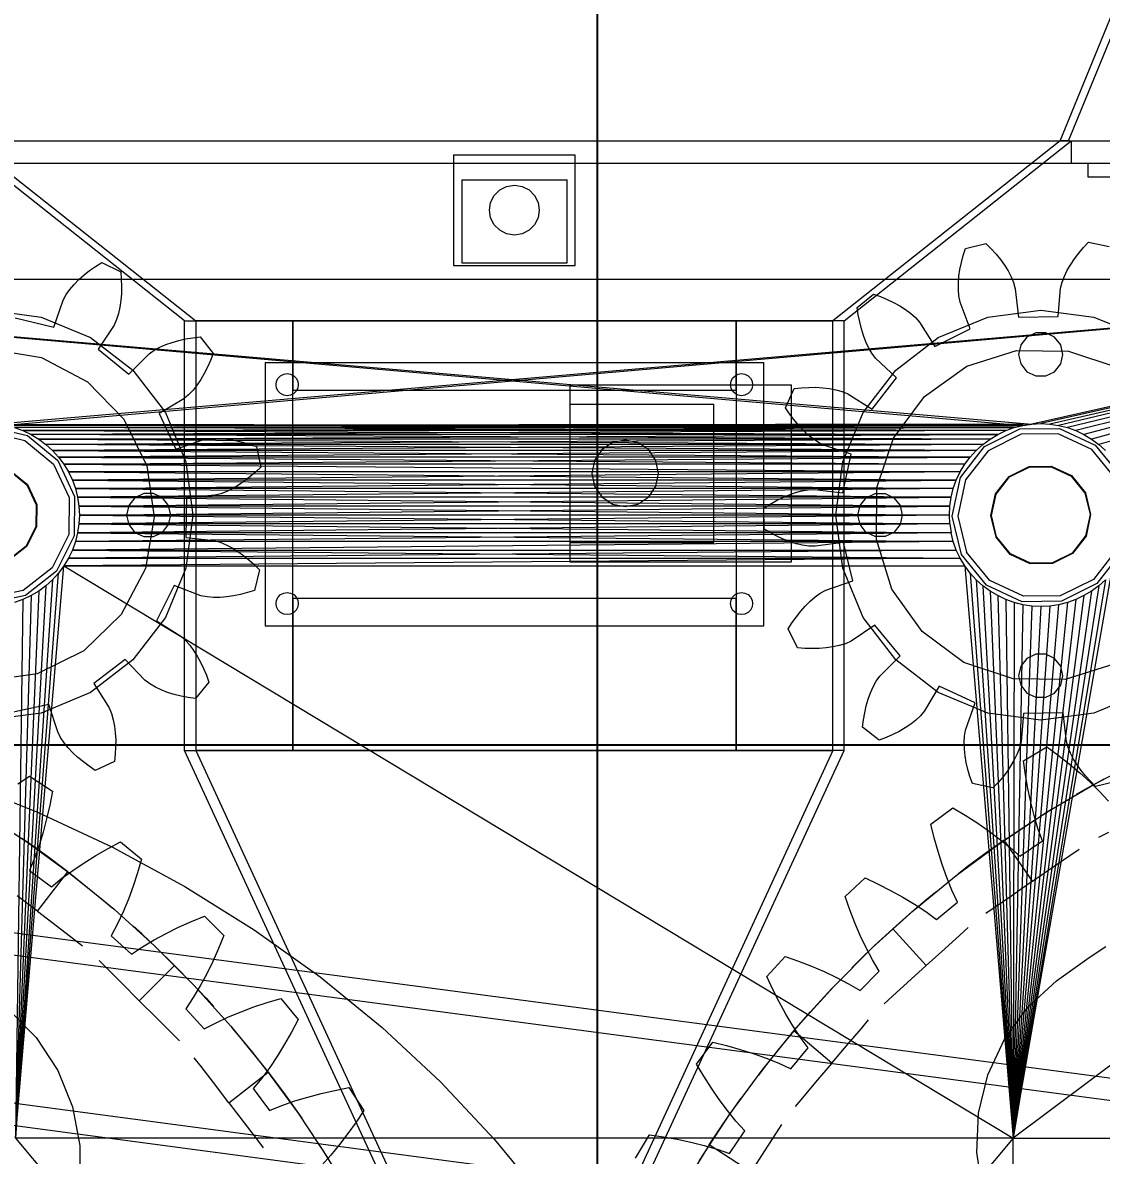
# Model space of a CAD drawing. Header units: millimetres. Extents: x -1970 to 34302, y -80068 to 6837.
# Drawn here: x 25550.7 to 25940, y 1933.8 to 2342.7 of the extents above; entities that cross this region are included whole.
import ezdxf

# ---------------------------------------------------------------- set-up
doc = ezdxf.new("R2010")
doc.units = ezdxf.units.MM
doc.layers.add('COTAS_P', color=1, linetype='Continuous', lineweight=0)
doc.layers.add('lateral_briquetadora', color=7, linetype='Continuous', lineweight=0)
doc.dimstyles.new('R19_100', dxfattribs={"dimtxt": 250, "dimasz": 150, "dimexe": 150, "dimexo": 80, "dimgap": 100, "dimtad": 1, "dimtih": 1, "dimtoh": 1, "dimdsep": 46, "dimcen": 0.09, "dimadec": 0, "dimazin": 0, "dimtfac": 1, "dimtdec": 4, "dimtofl": 0, "dimtmove": 0, "dimatfit": 3, "dimfxl": 1, "dimtolj": 1, "dimtzin": 0, "dimarcsym": 0})

# ---------------------------------------------------------------- blocks, each defined once
blk = doc.blocks.new('*D5')
at = {"layer": 'COTAS_P', "color": 0, "lineweight": -2, "transparency": 16777216}
for p, q in [((25438.19, 3195.06), (25908.19, 3195.06)), ((25758.19, 150), (25758.19, 3045.06)), ((25438.19, 0), (25908.19, 0))]:
    blk.add_line(p, q, dxfattribs=at)
at = {"layer": 'COTAS_P', "color": 0, "transparency": 16777216}
for points in [[(25733.19, 3045.06), (25783.19, 3045.06), (25758.19, 3195.06)], [(25733.19, 150), (25783.19, 150), (25758.19, 0)]]:
    blk.add_solid(points, dxfattribs=at)
at = {"layer": 'Defpoints', "color": 0, "transparency": 16777216}
for p in [(25358.19, 3195.06), (25758.19, 3195.06), (25358.19, 0)]:
    blk.add_point(p, dxfattribs=at)
blk = doc.blocks.new('*D6')
at = {"layer": 'COTAS_P', "color": 0, "lineweight": -2, "transparency": 16777216}
for p, q in [((25128.19, 1262), (25128.19, 2232)), ((27628.19, 1262), (27628.19, 2232)), ((25278.19, 2082), (27478.19, 2082))]:
    blk.add_line(p, q, dxfattribs=at)
at = {"layer": 'COTAS_P', "color": 0, "transparency": 16777216}
for points in [[(25278.19, 2107), (25278.19, 2057), (25128.19, 2082)], [(27478.19, 2107), (27478.19, 2057), (27628.19, 2082)]]:
    blk.add_solid(points, dxfattribs=at)
at = {"layer": 'Defpoints', "color": 0, "transparency": 16777216}
for p in [(27628.19, 2082), (25128.19, 1182), (27628.19, 1182)]:
    blk.add_point(p, dxfattribs=at)

msp = doc.modelspace()

# ---------------------------------------------------------------- linework, layer by layer
at = {"layer": 'lateral_briquetadora'}
for p, q in [((25925.187, 2300), (26075.187, 2667.25)), ((25928.187, 2300), (26078.187, 2667.25)), ((25501.187, 2300), (25955.187, 2300)), ((25609.187, 2235), (25527.187, 2300)), ((25528.187, 2300), (25928.187, 2300)), ((25531.187, 2300), (25613.187, 2235)), ((25531.187, 2300), (25925.187, 2300)), ((25925.187, 2300), (25843.187, 2235)), ((25847.187, 2235), (25929.187, 2300)), ((25928.187, 2300), (25925.187, 2300)), ((25925.187, 2300), (25929.187, 2300)), ((25929.187, 2300), (25955.187, 2300)), ((25929.187, 2300), (25929.187, 2292)), ((25706.187, 2295), (25750.187, 2295)), ((25706.187, 2295), (25706.187, 2255)), ((25750.187, 2255), (25750.187, 2295)), ((25501.187, 2292), (25955.187, 2292)), ((25929.187, 2292), (25955.187, 2292)), ((25935.187, 2292), (25945.187, 2292)), ((25935.187, 2292), (25935.187, 2287)), ((25709.187, 2286), (25747.187, 2286)), ((25709.187, 2286), (25709.187, 2256)), ((25747.187, 2256), (25747.187, 2286)), ((25935.187, 2287), (25945.187, 2287)), ((25720.905, 2280.29), (25722.897, 2282.281)), ((25722.897, 2282.281), (25725.405, 2283.56)), ((25725.405, 2283.56), (25728.187, 2284)), ((25728.187, 2284), (25730.968, 2283.56)), ((25730.968, 2283.56), (25733.477, 2282.281)), ((25733.477, 2282.281), (25735.468, 2280.29)), ((25719.187, 2275), (25719.627, 2277.781)), ((25719.627, 2277.781), (25720.905, 2280.29)), ((25735.468, 2280.29), (25736.746, 2277.781)), ((25736.746, 2277.781), (25737.187, 2275)), ((25719.627, 2272.219), (25719.187, 2275)), ((25737.187, 2275), (25736.746, 2272.219)), ((25720.905, 2269.71), (25719.627, 2272.219)), ((25722.897, 2267.719), (25720.905, 2269.71)), ((25735.468, 2269.71), (25733.477, 2267.719)), ((25736.746, 2272.219), (25735.468, 2269.71)), ((25725.405, 2266.44), (25722.897, 2267.719)), ((25728.187, 2266), (25725.405, 2266.44)), ((25730.968, 2266.44), (25728.187, 2266)), ((25733.477, 2267.719), (25730.968, 2266.44)), ((25890.198, 2258.637), (25891.003, 2261.185)), ((25891.003, 2261.185), (25898.405, 2262.974)), ((25898.405, 2262.974), (25900.286, 2261.076)), ((25900.286, 2261.076), (25902.029, 2259.13)), ((25931.926, 2259.513), (25933.618, 2261.503)), ((25933.618, 2261.503), (25935.449, 2263.449)), ((25935.449, 2263.449), (25942.895, 2261.85)), ((25889.536, 2256.11), (25890.198, 2258.637)), ((25902.029, 2259.13), (25903.629, 2257.142)), ((25903.629, 2257.142), (25905.077, 2255.114)), ((25928.981, 2255.42), (25930.377, 2257.484)), ((25930.377, 2257.484), (25931.926, 2259.513)), ((25572.894, 2251.591), (25574.896, 2253.173)), ((25574.896, 2253.173), (25577.028, 2254.682)), ((25577.028, 2254.682), (25579.284, 2256.115)), ((25579.284, 2256.115), (25586.103, 2252.723)), ((25706.187, 2255), (25750.187, 2255)), ((25709.187, 2256), (25747.187, 2256)), ((25888.659, 2251.144), (25889.021, 2253.61)), ((25889.021, 2253.61), (25889.536, 2256.11)), ((25905.077, 2255.114), (25906.363, 2253.05)), ((25906.363, 2253.05), (25907.47, 2250.953)), ((25926.695, 2251.199), (25927.749, 2253.324)), ((25927.749, 2253.324), (25928.981, 2255.42)), ((25308.187, 2250), (25914.952, 2197.791)), ((26148.187, 2250), (25308.187, 2250)), ((25308.187, 2250), (25911.749, 2197.316)), ((26148.187, 2250), (25541.421, 2197.791)), ((26148.187, 2250), (25544.625, 2197.316)), ((25569.317, 2248.21), (25571.031, 2249.936)), ((25571.031, 2249.936), (25572.894, 2251.591)), ((25586.103, 2252.723), (25586.321, 2250.06)), ((25586.321, 2250.06), (25586.404, 2247.449)), ((25888.431, 2246.349), (25888.458, 2248.721)), ((25888.458, 2248.721), (25888.659, 2251.144)), ((25907.47, 2250.953), (25908.368, 2248.823)), ((25908.368, 2248.823), (25908.965, 2246.655)), ((26148.187, 2250), (25914.952, 2197.791)), ((26148.187, 2250), (25918.187, 2197.95)), ((26148.187, 2250), (25921.421, 2197.791)), ((26148.187, 2250), (25924.625, 2197.316)), ((25925.312, 2246.864), (25925.853, 2249.047)), ((25925.853, 2249.047), (25926.695, 2251.199)), ((26148.187, 2250), (25927.766, 2196.529)), ((26148.187, 2250), (25930.815, 2195.438)), ((26148.187, 2250), (25933.743, 2194.054)), ((26148.187, 2250), (25936.52, 2192.389)), ((26148.187, 2250), (25939.122, 2190.46)), ((25566.422, 2244.535), (25567.771, 2246.412)), ((25567.771, 2246.412), (25569.317, 2248.21)), ((25586.349, 2244.897), (25586.154, 2242.413)), ((25586.404, 2247.449), (25586.349, 2244.897)), ((25851.94, 2239.86), (25857.833, 2244.684)), ((25857.833, 2244.684), (25860.351, 2243.789)), ((25888.605, 2244.045), (25888.431, 2246.349)), ((25908.965, 2246.655), (25910.125, 2236.372)), ((25924.415, 2236.555), (25925.312, 2246.864)), ((25561.939, 2232.787), (25565.358, 2242.554)), ((25565.358, 2242.554), (25566.422, 2244.535)), ((25586.154, 2242.413), (25585.811, 2240.005)), ((25860.351, 2243.789), (25862.766, 2242.793)), ((25862.766, 2242.793), (25865.07, 2241.695)), ((25865.07, 2241.695), (25867.255, 2240.497)), ((25889.065, 2241.844), (25888.605, 2244.045)), ((25892.73, 2232.166), (25889.065, 2241.844)), ((25538.187, 2238.95), (25557.339, 2236.429)), ((25585.309, 2237.687), (25584.626, 2235.479)), ((25585.811, 2240.005), (25585.309, 2237.687)), ((25852.32, 2237.215), (25851.94, 2239.86)), ((25852.82, 2234.651), (25852.32, 2237.215)), ((25867.255, 2240.497), (25869.309, 2239.195)), ((25869.309, 2239.195), (25871.217, 2237.786)), ((25871.217, 2237.786), (25872.95, 2236.257)), ((25899.034, 2236.429), (25918.187, 2238.95)), ((25910.125, 2236.372), (25924.415, 2236.555)), ((25918.187, 2238.95), (25937.339, 2236.429)), ((25548.048, 2236.146), (25561.939, 2232.787)), ((25557.339, 2236.429), (25575.187, 2229.036)), ((25583.688, 2233.436), (25577.962, 2224.816)), ((25584.626, 2235.479), (25583.688, 2233.436)), ((25609.187, 2235), (25613.187, 2235)), ((25609.187, 2080), (25609.187, 2235)), ((25843.187, 2235), (25613.187, 2235)), ((25613.187, 2235), (25613.187, 2080)), ((25613.187, 2235), (25648.187, 2235)), ((25648.187, 2080), (25648.187, 2235)), ((25648.187, 2235), (25808.187, 2235)), ((25648.187, 2235), (25648.187, 2210)), ((25808.187, 2235), (25843.187, 2235)), ((25808.187, 2235), (25808.187, 2080)), ((25808.187, 2210), (25808.187, 2235)), ((25847.187, 2235), (25843.187, 2235)), ((25843.187, 2080), (25843.187, 2235)), ((25847.187, 2080), (25847.187, 2235)), ((25853.441, 2232.176), (25852.82, 2234.651)), ((25872.95, 2236.257), (25874.428, 2234.562)), ((25874.428, 2234.562), (25879.935, 2225.801)), ((25881.187, 2229.036), (25899.034, 2236.429)), ((25937.339, 2236.429), (25955.187, 2229.036)), ((25575.187, 2229.036), (25590.512, 2217.276)), ((25607.049, 2227.952), (25609.539, 2228.509)), ((25609.539, 2228.509), (25612.115, 2228.943)), ((25612.115, 2228.943), (25614.769, 2229.255)), ((25614.769, 2229.255), (25619.441, 2223.241)), ((25854.185, 2229.797), (25853.441, 2232.176)), ((25855.055, 2227.526), (25854.185, 2229.797)), ((25865.861, 2217.276), (25881.187, 2229.036)), ((25879.935, 2225.801), (25892.73, 2232.166)), ((25913.199, 2229.205), (25910.979, 2226.421)), ((25916.406, 2230.75), (25913.199, 2229.205)), ((25919.967, 2230.75), (25916.406, 2230.75)), ((25923.174, 2229.205), (25919.967, 2230.75)), ((25925.394, 2226.421), (25923.174, 2229.205)), ((25538.955, 2224.945), (25557.457, 2221.771)), ((25577.962, 2224.816), (25589.02, 2215.764)), ((25596.338, 2223.079), (25598.157, 2224.403)), ((25598.157, 2224.403), (25600.186, 2225.508)), ((25600.186, 2225.508), (25602.36, 2226.458)), ((25602.36, 2226.458), (25604.652, 2227.269)), ((25604.652, 2227.269), (25607.049, 2227.952)), ((25856.06, 2225.378), (25855.055, 2227.526)), ((25857.217, 2223.377), (25856.06, 2225.378)), ((25891.463, 2218.67), (25909.371, 2224.299)), ((25909.371, 2224.299), (25928.143, 2224.118)), ((25910.979, 2226.421), (25910.187, 2222.95)), ((25926.187, 2222.95), (25925.394, 2226.421)), ((25557.457, 2221.771), (25574.073, 2213.035)), ((25589.02, 2215.764), (25596.338, 2223.079)), ((25618.482, 2220.746), (25617.424, 2218.358)), ((25619.441, 2223.241), (25618.482, 2220.746)), ((25858.586, 2221.594), (25857.217, 2223.377)), ((25866.087, 2214.465), (25858.586, 2221.594)), ((25910.187, 2222.95), (25910.979, 2219.479)), ((25925.394, 2219.479), (25926.187, 2222.95)), ((25928.143, 2224.118), (25945.939, 2218.146)), ((25590.512, 2217.276), (25602.272, 2201.95)), ((25616.267, 2216.083), (25615.013, 2213.93)), ((25617.424, 2218.358), (25616.267, 2216.083)), ((25638.187, 2220), (25818.187, 2220)), ((25638.187, 2220), (25638.187, 2125)), ((25644.951, 2215.804), (25646.187, 2216)), ((25646.187, 2216), (25647.423, 2215.804)), ((25808.951, 2215.804), (25810.187, 2216)), ((25810.187, 2216), (25811.423, 2215.804)), ((25818.187, 2125), (25818.187, 2220)), ((25854.101, 2201.95), (25865.861, 2217.276)), ((25876.171, 2207.783), (25891.463, 2218.67)), ((25910.979, 2219.479), (25913.199, 2216.696)), ((25913.199, 2216.696), (25916.406, 2215.151)), ((25919.967, 2215.151), (25923.174, 2216.696)), ((25923.174, 2216.696), (25925.394, 2219.479)), ((25574.073, 2213.035), (25587.175, 2199.593)), ((25615.013, 2213.93), (25613.66, 2211.909)), ((25642.187, 2212), (25642.382, 2213.236)), ((25642.382, 2210.764), (25642.187, 2212)), ((25642.382, 2213.236), (25642.951, 2214.351)), ((25642.951, 2214.351), (25643.835, 2215.236)), ((25643.835, 2215.236), (25644.951, 2215.804)), ((25647.423, 2215.804), (25648.538, 2215.236)), ((25648.538, 2215.236), (25649.423, 2214.351)), ((25649.423, 2214.351), (25649.991, 2213.236)), ((25649.991, 2213.236), (25650.187, 2212)), ((25650.187, 2212), (25649.991, 2210.764)), ((25748.187, 2212), (25828.187, 2212)), ((25748.187, 2212), (25748.187, 2148)), ((25806.187, 2212), (25806.382, 2213.236)), ((25806.382, 2210.764), (25806.187, 2212)), ((25806.382, 2213.236), (25806.951, 2214.351)), ((25806.951, 2214.351), (25807.835, 2215.236)), ((25807.835, 2215.236), (25808.951, 2215.804)), ((25811.423, 2215.804), (25812.538, 2215.236)), ((25812.538, 2215.236), (25813.423, 2214.351)), ((25813.423, 2214.351), (25813.991, 2213.236)), ((25813.991, 2213.236), (25814.187, 2212)), ((25814.187, 2212), (25813.991, 2210.764)), ((25828.187, 2148), (25828.187, 2212)), ((25857.321, 2203.178), (25866.087, 2214.465)), ((25916.406, 2215.151), (25919.967, 2215.151)), ((25610.629, 2208.345), (25608.897, 2206.911)), ((25612.202, 2210.038), (25610.629, 2208.345)), ((25613.66, 2211.909), (25612.202, 2210.038)), ((25642.951, 2209.649), (25642.382, 2210.764)), ((25643.835, 2208.764), (25642.951, 2209.649)), ((25644.951, 2208.196), (25643.835, 2208.764)), ((25646.187, 2208), (25644.951, 2208.196)), ((25647.423, 2208.196), (25646.187, 2208)), ((25648.538, 2208.764), (25647.423, 2208.196)), ((25648.187, 2210), (25808.187, 2210)), ((25649.423, 2209.649), (25648.538, 2208.764)), ((25649.991, 2210.764), (25649.423, 2209.649)), ((25806.951, 2209.649), (25806.382, 2210.764)), ((25807.835, 2208.764), (25806.951, 2209.649)), ((25808.951, 2208.196), (25807.835, 2208.764)), ((25810.187, 2208), (25808.951, 2208.196)), ((25811.423, 2208.196), (25810.187, 2208)), ((25812.538, 2208.764), (25811.423, 2208.196)), ((25813.423, 2209.649), (25812.538, 2208.764)), ((25813.991, 2210.764), (25813.423, 2209.649)), ((25825.999, 2203.698), (25829.215, 2210.602)), ((25829.215, 2210.602), (25831.872, 2210.888)), ((25831.872, 2210.888), (25834.48, 2211.038)), ((25834.48, 2211.038), (25837.032, 2211.049)), ((25837.032, 2211.049), (25839.52, 2210.917)), ((25839.52, 2210.917), (25841.936, 2210.636)), ((25841.936, 2210.636), (25844.266, 2210.194)), ((25844.266, 2210.194), (25846.491, 2209.568)), ((25846.491, 2209.568), (25848.558, 2208.682)), ((25848.558, 2208.682), (25857.321, 2203.178)), ((25608.897, 2206.911), (25599.998, 2201.63)), ((25748.187, 2205), (25800.187, 2205)), ((25748.187, 2205), (25748.187, 2155)), ((25800.187, 2155), (25800.187, 2205)), ((25864.991, 2192.703), (25876.171, 2207.783)), ((25599.998, 2201.63), (25606.033, 2188.676)), ((25602.272, 2201.95), (25609.665, 2184.103)), ((25827.489, 2201.48), (25825.999, 2203.698)), ((25829.052, 2199.387), (25827.489, 2201.48)), ((25846.708, 2184.103), (25854.101, 2201.95)), ((25538.597, 2196.948), (25552.439, 2193.601)), ((25541.421, 2197.791), (25911.749, 2197.316)), ((25914.952, 2197.791), (25544.625, 2197.316)), ((25908.607, 2196.529), (25544.625, 2197.316)), ((25911.749, 2197.316), (25544.625, 2197.316)), ((25547.766, 2196.529), (25911.749, 2197.316)), ((25547.766, 2196.529), (25550.815, 2195.438)), ((25905.558, 2195.438), (25547.766, 2196.529)), ((25908.607, 2196.529), (25547.766, 2196.529)), ((25550.815, 2195.438), (25908.607, 2196.529)), ((25587.175, 2199.593), (25595.483, 2182.759)), ((25830.685, 2197.426), (25829.052, 2199.387)), ((25832.387, 2195.606), (25830.685, 2197.426)), ((25834.156, 2193.938), (25832.387, 2195.606)), ((25897.916, 2189.711), (25910.667, 2196.054)), ((25905.558, 2195.438), (25908.607, 2196.529)), ((25908.607, 2196.529), (25911.749, 2197.316)), ((25910.667, 2196.054), (25924.907, 2196.237)), ((25911.749, 2197.316), (25914.952, 2197.791)), ((25914.952, 2197.791), (25918.187, 2197.95)), ((25918.187, 2197.95), (25921.421, 2197.791)), ((25921.421, 2197.791), (25924.625, 2197.316)), ((25924.625, 2197.316), (25927.766, 2196.529)), ((25924.907, 2196.237), (25937.816, 2190.222)), ((25927.766, 2196.529), (25930.815, 2195.438)), ((25538.571, 2194.948), (25551.548, 2191.81)), ((25550.815, 2195.438), (25902.63, 2194.054)), ((25905.558, 2195.438), (25550.815, 2195.438)), ((25550.815, 2195.438), (25553.743, 2194.054)), ((25551.548, 2191.81), (25561.879, 2183.353)), ((25552.439, 2193.601), (25563.459, 2184.58)), ((25905.558, 2195.438), (25553.743, 2194.054)), ((25553.743, 2194.054), (25556.52, 2192.389)), ((25899.853, 2192.389), (25553.743, 2194.054)), ((25902.63, 2194.054), (25553.743, 2194.054)), ((25556.52, 2192.389), (25902.63, 2194.054)), ((25556.52, 2192.389), (25559.122, 2190.46)), ((25899.853, 2192.389), (25556.52, 2192.389)), ((25556.52, 2192.389), (25897.252, 2190.46)), ((25899.853, 2192.389), (25559.122, 2190.46)), ((25606.033, 2188.676), (25615.801, 2192.092)), ((25615.801, 2192.092), (25618.013, 2192.495)), ((25618.013, 2192.495), (25620.322, 2192.61)), ((25620.322, 2192.61), (25622.692, 2192.523)), ((25622.692, 2192.523), (25625.109, 2192.259)), ((25625.109, 2192.259), (25627.565, 2191.834)), ((25627.565, 2191.834), (25630.05, 2191.256)), ((25768.187, 2192), (25763.594, 2191.087)), ((25772.779, 2191.087), (25768.187, 2192)), ((25835.994, 2192.438), (25834.156, 2193.938)), ((25837.904, 2191.137), (25835.994, 2192.438)), ((25859.018, 2174.906), (25864.991, 2192.703)), ((25897.252, 2190.46), (25899.853, 2192.389)), ((25911.137, 2194.11), (25899.183, 2188.164)), ((25899.853, 2192.389), (25902.63, 2194.054)), ((25902.63, 2194.054), (25905.558, 2195.438)), ((25924.487, 2194.281), (25911.137, 2194.11)), ((25936.589, 2188.643), (25924.487, 2194.281)), ((25930.815, 2195.438), (25933.743, 2194.054)), ((25933.743, 2194.054), (25936.52, 2192.389)), ((25936.52, 2192.389), (25939.122, 2190.46)), ((25559.122, 2190.46), (25561.521, 2188.285)), ((25894.852, 2188.285), (25559.122, 2190.46)), ((25897.252, 2190.46), (25559.122, 2190.46)), ((25897.252, 2190.46), (25561.521, 2188.285)), ((25561.521, 2188.285), (25892.677, 2185.885)), ((25894.852, 2188.285), (25561.521, 2188.285)), ((25561.521, 2188.285), (25563.696, 2185.885)), ((25894.852, 2188.285), (25563.696, 2185.885)), ((25630.05, 2191.256), (25632.559, 2190.529)), ((25632.559, 2190.529), (25635.086, 2189.659)), ((25635.086, 2189.659), (25636.685, 2182.213)), ((25759.701, 2188.485), (25757.1, 2184.592)), ((25763.594, 2191.087), (25759.701, 2188.485)), ((25776.672, 2188.485), (25772.779, 2191.087)), ((25779.273, 2184.592), (25776.672, 2188.485)), ((25839.912, 2190.125), (25837.904, 2191.137)), ((25849.763, 2186.956), (25839.912, 2190.125)), ((25889.18, 2178.464), (25897.916, 2189.711)), ((25899.183, 2188.164), (25890.993, 2177.619)), ((25892.677, 2185.885), (25894.852, 2188.285)), ((25894.852, 2188.285), (25897.252, 2190.46)), ((25945.047, 2178.312), (25936.589, 2188.643)), ((25937.816, 2190.222), (25946.837, 2179.203)), ((25939.122, 2190.46), (25941.521, 2188.285)), ((25561.879, 2183.353), (25567.518, 2171.251)), ((25563.459, 2184.58), (25569.473, 2171.671)), ((25563.696, 2185.885), (25890.748, 2183.284)), ((25892.677, 2185.885), (25563.696, 2185.885)), ((25563.696, 2185.885), (25565.625, 2183.284)), ((25565.625, 2183.284), (25892.677, 2185.885)), ((25609.665, 2184.103), (25612.187, 2164.95)), ((25757.1, 2184.592), (25756.187, 2180)), ((25780.187, 2180), (25779.273, 2184.592)), ((25844.187, 2164.95), (25846.708, 2184.103)), ((25846.762, 2172.984), (25849.763, 2186.956)), ((25890.748, 2183.284), (25892.677, 2185.885)), ((25546.115, 2180.887), (25552.244, 2175.869)), ((25546.204, 2181.066), (25552.402, 2175.992)), ((25565.625, 2183.284), (25889.083, 2180.506)), ((25890.748, 2183.284), (25565.625, 2183.284)), ((25565.625, 2183.284), (25567.29, 2180.506)), ((25567.29, 2180.506), (25887.699, 2177.579)), ((25889.083, 2180.506), (25567.29, 2180.506)), ((25567.29, 2180.506), (25568.675, 2177.579)), ((25889.083, 2180.506), (25568.675, 2177.579)), ((25595.483, 2182.759), (25598.182, 2164.181)), ((25634.739, 2180.382), (25632.749, 2178.689)), ((25636.685, 2182.213), (25634.739, 2180.382)), ((25756.187, 2180), (25757.1, 2175.408)), ((25779.273, 2175.408), (25780.187, 2180)), ((25887.699, 2177.579), (25889.083, 2180.506)), ((25889.083, 2180.506), (25890.748, 2183.284)), ((25906.784, 2178.878), (25913.957, 2182.446)), ((25906.911, 2178.724), (25914.004, 2182.252)), ((26228.187, 2180), (25908.187, 1940)), ((25913.957, 2182.446), (25921.967, 2182.549)), ((25914.004, 2182.252), (25921.925, 2182.353)), ((25921.925, 2182.353), (25929.105, 2179.008)), ((25921.967, 2182.549), (25929.228, 2179.166)), ((25552.244, 2175.869), (25555.59, 2168.688)), ((25552.402, 2175.992), (25555.785, 2168.73)), ((25568.675, 2177.579), (25886.608, 2174.53)), ((25887.699, 2177.579), (25568.675, 2177.579)), ((25568.675, 2177.579), (25569.766, 2174.53)), ((25569.766, 2174.53), (25887.699, 2177.579)), ((25628.656, 2175.745), (25626.56, 2174.512)), ((25630.721, 2177.141), (25628.656, 2175.745)), ((25632.749, 2178.689), (25630.721, 2177.141)), ((25757.1, 2175.408), (25759.701, 2171.515)), ((25776.672, 2171.515), (25779.273, 2175.408)), ((25886.189, 2164.54), (25889.18, 2178.464)), ((25886.608, 2174.53), (25887.699, 2177.579)), ((25890.993, 2177.619), (25888.189, 2164.566)), ((25901.87, 2172.552), (25906.784, 2178.878)), ((25902.052, 2172.467), (25906.911, 2178.724)), ((25929.105, 2179.008), (25934.124, 2172.878)), ((25929.228, 2179.166), (25934.303, 2172.967)), ((25567.518, 2171.251), (25567.346, 2157.9)), ((25569.473, 2171.671), (25569.29, 2157.43)), ((25569.766, 2174.53), (25570.552, 2171.388)), ((25886.608, 2174.53), (25569.766, 2174.53)), ((25569.766, 2174.53), (25885.821, 2171.388)), ((25886.608, 2174.53), (25570.552, 2171.388)), ((25570.552, 2171.388), (25885.345, 2168.185)), ((25885.821, 2171.388), (25570.552, 2171.388)), ((25570.552, 2171.388), (25571.028, 2168.185)), ((25571.028, 2168.185), (25885.821, 2171.388)), ((25591.199, 2171.205), (25588.979, 2168.421)), ((25594.406, 2172.75), (25591.199, 2171.205)), ((25597.967, 2172.75), (25594.406, 2172.75)), ((25601.174, 2171.205), (25597.967, 2172.75)), ((25603.394, 2168.421), (25601.174, 2171.205)), ((25609.791, 2171.179), (25609.608, 2156.889)), ((25620.1, 2172.076), (25609.791, 2171.179)), ((25622.283, 2172.616), (25620.1, 2172.076)), ((25624.435, 2173.459), (25622.283, 2172.616)), ((25626.56, 2174.512), (25624.435, 2173.459)), ((25759.701, 2171.515), (25763.594, 2168.913)), ((25772.779, 2168.913), (25776.672, 2171.515)), ((25822.773, 2170.155), (25825.067, 2171.272)), ((25825.067, 2171.272), (25827.367, 2172.233)), ((25827.367, 2172.233), (25829.665, 2173.027)), ((25829.665, 2173.027), (25831.956, 2173.64)), ((25831.956, 2173.64), (25834.232, 2174.041)), ((25834.232, 2174.041), (25836.479, 2174.14)), ((25836.479, 2174.14), (25846.762, 2172.984)), ((25852.979, 2168.421), (25855.199, 2171.205)), ((25855.199, 2171.205), (25858.406, 2172.75)), ((25858.406, 2172.75), (25861.967, 2172.75)), ((25858.838, 2156.135), (25859.018, 2174.906)), ((25861.967, 2172.75), (25865.174, 2171.205)), ((25865.174, 2171.205), (25867.394, 2168.421)), ((25885.345, 2168.185), (25885.821, 2171.388)), ((25885.821, 2171.388), (25886.608, 2174.53)), ((25900.188, 2164.72), (25901.87, 2172.552)), ((25900.388, 2164.722), (25902.052, 2172.467)), ((25934.124, 2172.878), (25935.985, 2165.178)), ((25934.303, 2172.967), (25936.185, 2165.181)), ((25555.59, 2168.688), (25555.488, 2160.767)), ((25555.785, 2168.73), (25555.683, 2160.72)), ((25571.028, 2168.185), (25885.187, 2164.95)), ((25885.345, 2168.185), (25571.028, 2168.185)), ((25571.028, 2168.185), (25571.187, 2164.95)), ((25571.187, 2164.95), (25885.345, 2168.185)), ((25588.979, 2168.421), (25588.187, 2164.95)), ((25604.187, 2164.95), (25603.394, 2168.421)), ((25763.594, 2168.913), (25768.187, 2168)), ((25768.187, 2168), (25772.779, 2168.913)), ((25818.219, 2167.477), (25820.488, 2168.888)), ((25818.316, 2159.862), (25818.219, 2167.477)), ((25820.488, 2168.888), (25822.773, 2170.155)), ((25852.187, 2164.95), (25852.979, 2168.421)), ((25867.394, 2168.421), (25868.187, 2164.95)), ((25885.187, 2164.95), (25885.345, 2168.185)), ((25571.187, 2164.95), (25571.028, 2161.716)), ((25885.187, 2164.95), (25571.028, 2161.716)), ((25571.187, 2164.95), (25885.345, 2161.716)), ((25885.187, 2164.95), (25571.187, 2164.95)), ((25588.187, 2164.95), (25588.979, 2161.479)), ((25598.182, 2164.181), (25595.008, 2145.68)), ((25603.394, 2161.479), (25604.187, 2164.95)), ((25612.187, 2164.95), (25609.665, 2145.798)), ((25846.708, 2145.798), (25844.187, 2164.95)), ((25852.979, 2161.479), (25852.187, 2164.95)), ((25868.187, 2164.95), (25867.394, 2161.479)), ((25885.345, 2161.716), (25885.187, 2164.95)), ((25889.536, 2150.698), (25886.189, 2164.54)), ((25888.189, 2164.566), (25891.327, 2151.589)), ((25902.071, 2156.933), (25900.188, 2164.72)), ((25902.25, 2157.022), (25900.388, 2164.722)), ((25935.985, 2165.178), (25934.321, 2157.433)), ((25936.185, 2165.181), (25934.503, 2157.349)), ((25555.488, 2160.767), (25551.96, 2153.675)), ((25555.683, 2160.72), (25552.115, 2153.548)), ((25571.028, 2161.716), (25570.552, 2158.512)), ((25885.345, 2161.716), (25570.552, 2158.512)), ((25885.345, 2161.716), (25571.028, 2161.716)), ((25571.028, 2161.716), (25885.821, 2158.512)), ((25588.979, 2161.479), (25591.199, 2158.696)), ((25601.174, 2158.696), (25603.394, 2161.479)), ((25820.621, 2158.51), (25818.316, 2159.862)), ((25855.199, 2158.696), (25852.979, 2161.479)), ((25867.394, 2161.479), (25865.174, 2158.696)), ((25885.345, 2161.716), (25885.821, 2158.512)), ((25567.346, 2157.9), (25561.4, 2145.947)), ((25569.29, 2157.43), (25562.947, 2144.68)), ((25569.766, 2155.371), (25568.675, 2152.322)), ((25886.608, 2155.371), (25568.675, 2152.322)), ((25570.552, 2158.512), (25569.766, 2155.371)), ((25885.821, 2158.512), (25569.766, 2155.371)), ((25886.608, 2155.371), (25569.766, 2155.371)), ((25570.552, 2158.512), (25886.608, 2155.371)), ((25885.821, 2158.512), (25570.552, 2158.512)), ((25591.199, 2158.696), (25594.406, 2157.151)), ((25594.406, 2157.151), (25597.967, 2157.151)), ((25597.967, 2157.151), (25601.174, 2158.696)), ((25609.608, 2156.889), (25619.891, 2155.728)), ((25619.891, 2155.728), (25622.059, 2155.132)), ((25622.059, 2155.132), (25624.189, 2154.234)), ((25748.187, 2155), (25800.187, 2155)), ((25822.937, 2157.303), (25820.621, 2158.51)), ((25825.26, 2156.245), (25822.937, 2157.303)), ((25827.583, 2155.343), (25825.26, 2156.245)), ((25829.901, 2154.608), (25827.583, 2155.343)), ((25846.991, 2155.089), (25836.741, 2153.669)), ((25850.35, 2141.198), (25846.991, 2155.089)), ((25858.406, 2157.151), (25855.199, 2158.696)), ((25861.967, 2157.151), (25858.406, 2157.151)), ((25864.466, 2138.227), (25858.838, 2156.135)), ((25865.174, 2158.696), (25861.967, 2157.151)), ((25886.608, 2155.371), (25885.821, 2158.512)), ((25887.699, 2152.322), (25886.608, 2155.371)), ((25907.145, 2150.735), (25902.071, 2156.933)), ((25907.268, 2150.893), (25902.25, 2157.022)), ((25934.321, 2157.433), (25929.462, 2151.177)), ((25934.503, 2157.349), (25929.589, 2151.022)), ((25551.96, 2153.675), (25545.704, 2148.815)), ((25552.115, 2153.548), (25545.788, 2148.634)), ((25568.675, 2152.322), (25567.29, 2149.394)), ((25887.699, 2152.322), (25567.29, 2149.394)), ((25568.675, 2152.322), (25887.699, 2152.322)), ((25568.675, 2152.322), (25889.083, 2149.394)), ((25624.189, 2154.234), (25626.286, 2153.127)), ((25626.286, 2153.127), (25628.35, 2151.841)), ((25628.35, 2151.841), (25630.378, 2150.392)), ((25832.207, 2154.054), (25829.901, 2154.608)), ((25834.493, 2153.711), (25832.207, 2154.054)), ((25836.741, 2153.669), (25834.493, 2153.711)), ((25889.083, 2149.394), (25887.699, 2152.322)), ((25898.557, 2139.678), (25889.536, 2150.698)), ((25899.784, 2141.258), (25891.327, 2151.589)), ((25914.406, 2147.352), (25907.145, 2150.735)), ((25914.448, 2147.547), (25907.268, 2150.893)), ((25929.462, 2151.177), (25922.369, 2147.649)), ((25929.589, 2151.022), (25922.416, 2147.454)), ((25945.38, 2152.281), (25937.19, 2141.737)), ((25947.193, 2151.437), (25938.457, 2140.189)), ((25548.187, 1940), (25565.625, 2146.616)), ((25565.625, 2146.616), (25563.696, 2144.015)), ((25567.29, 2149.394), (25565.625, 2146.616)), ((25889.083, 2149.394), (25565.625, 2146.616)), ((25565.625, 2146.616), (25890.748, 2146.616)), ((25565.625, 2146.616), (25908.187, 1940)), ((25567.29, 2149.394), (25889.083, 2149.394)), ((25630.378, 2150.392), (25632.366, 2148.793)), ((25632.366, 2148.793), (25634.312, 2147.05)), ((25634.312, 2147.05), (25636.211, 2145.169)), ((25748.187, 2148), (25828.187, 2148)), ((25890.748, 2146.616), (25889.083, 2149.394)), ((25892.677, 2144.015), (25890.748, 2146.616)), ((25890.748, 2146.616), (25908.187, 1940)), ((25922.416, 2147.454), (25914.406, 2147.352)), ((25922.369, 2147.649), (25914.448, 2147.547)), ((25548.187, 1940), (25563.696, 2144.015)), ((25561.4, 2145.947), (25550.856, 2137.757)), ((25562.947, 2144.68), (25551.7, 2135.944)), ((25563.696, 2144.015), (25561.521, 2141.616)), ((25595.008, 2145.68), (25586.272, 2129.064)), ((25609.665, 2145.798), (25602.272, 2127.95)), ((25636.211, 2145.169), (25634.421, 2137.767)), ((25854.101, 2127.95), (25846.708, 2145.798)), ((25892.677, 2144.015), (25894.852, 2141.616)), ((25892.677, 2144.015), (25908.187, 1940)), ((25908.187, 1940), (25943.696, 2144.015)), ((25561.521, 2141.616), (25548.187, 1940)), ((25559.122, 2139.441), (25548.187, 1940)), ((25559.122, 2139.441), (25556.52, 2137.512)), ((25561.521, 2141.616), (25559.122, 2139.441)), ((25605.403, 2139.494), (25599.037, 2126.699)), ((25615.08, 2135.829), (25605.403, 2139.494)), ((25840.583, 2137.779), (25850.35, 2141.198)), ((25897.252, 2139.441), (25894.852, 2141.616)), ((25894.852, 2141.616), (25908.187, 1940)), ((25899.853, 2137.512), (25897.252, 2139.441)), ((25897.252, 2139.441), (25908.187, 1940)), ((25911.466, 2133.664), (25898.557, 2139.678)), ((25911.886, 2135.619), (25899.784, 2141.258)), ((25941.521, 2141.616), (25908.187, 1940)), ((25939.122, 2139.441), (25908.187, 1940)), ((25937.19, 2141.737), (25925.236, 2135.79)), ((25938.457, 2140.189), (25925.706, 2133.846)), ((25939.122, 2139.441), (25936.52, 2137.512)), ((25941.521, 2141.616), (25939.122, 2139.441)), ((25551.7, 2135.944), (25537.777, 2132.953)), ((25550.856, 2137.757), (25537.802, 2134.953)), ((25550.815, 2134.462), (25547.766, 2133.371)), ((25556.52, 2137.512), (25548.187, 1940)), ((25553.743, 2135.847), (25548.187, 1940)), ((25550.815, 2134.462), (25548.187, 1940)), ((25553.743, 2135.847), (25550.815, 2134.462)), ((25556.52, 2137.512), (25553.743, 2135.847)), ((25617.281, 2135.369), (25615.08, 2135.829)), ((25619.586, 2135.195), (25617.281, 2135.369)), ((25621.957, 2135.221), (25619.586, 2135.195)), ((25624.381, 2135.423), (25621.957, 2135.221)), ((25626.846, 2135.785), (25624.381, 2135.423)), ((25629.346, 2136.299), (25626.846, 2135.785)), ((25631.873, 2136.961), (25629.346, 2136.299)), ((25634.421, 2137.767), (25631.873, 2136.961)), ((25642.187, 2133), (25642.382, 2134.236)), ((25642.382, 2134.236), (25642.951, 2135.351)), ((25642.951, 2135.351), (25643.835, 2136.236)), ((25643.835, 2136.236), (25644.951, 2136.804)), ((25644.951, 2136.804), (25646.187, 2137)), ((25646.187, 2137), (25647.423, 2136.804)), ((25647.423, 2136.804), (25648.538, 2136.236)), ((25648.187, 2135), (25808.187, 2135)), ((25648.187, 2135), (25648.187, 2080)), ((25648.538, 2136.236), (25649.423, 2135.351)), ((25649.423, 2135.351), (25649.991, 2134.236)), ((25649.991, 2134.236), (25650.187, 2133)), ((25806.187, 2133), (25806.382, 2134.236)), ((25806.382, 2134.236), (25806.951, 2135.351)), ((25806.951, 2135.351), (25807.835, 2136.236)), ((25807.835, 2136.236), (25808.951, 2136.804)), ((25808.187, 2080), (25808.187, 2135)), ((25808.951, 2136.804), (25810.187, 2137)), ((25810.187, 2137), (25811.423, 2136.804)), ((25811.423, 2136.804), (25812.538, 2136.236)), ((25812.538, 2136.236), (25813.423, 2135.351)), ((25813.423, 2135.351), (25813.991, 2134.236)), ((25813.991, 2134.236), (25814.187, 2133)), ((25834.927, 2133.819), (25836.725, 2135.366)), ((25836.725, 2135.366), (25838.602, 2136.715)), ((25838.602, 2136.715), (25840.583, 2137.779)), ((25875.354, 2122.934), (25864.466, 2138.227)), ((25902.63, 2135.847), (25899.853, 2137.512)), ((25899.853, 2137.512), (25908.187, 1940)), ((25905.558, 2134.462), (25902.63, 2135.847)), ((25902.63, 2135.847), (25908.187, 1940)), ((25908.607, 2133.371), (25905.558, 2134.462)), ((25905.558, 2134.462), (25908.187, 1940)), ((25936.52, 2137.512), (25908.187, 1940)), ((25933.743, 2135.847), (25908.187, 1940)), ((25930.815, 2134.462), (25908.187, 1940)), ((25925.236, 2135.79), (25911.886, 2135.619)), ((25930.815, 2134.462), (25927.766, 2133.371)), ((25933.743, 2135.847), (25930.815, 2134.462)), ((25936.52, 2137.512), (25933.743, 2135.847)), ((25642.382, 2131.764), (25642.187, 2133)), ((25642.951, 2130.649), (25642.382, 2131.764)), ((25643.835, 2129.764), (25642.951, 2130.649)), ((25649.423, 2130.649), (25648.538, 2129.764)), ((25649.991, 2131.764), (25649.423, 2130.649)), ((25650.187, 2133), (25649.991, 2131.764)), ((25806.382, 2131.764), (25806.187, 2133)), ((25806.951, 2130.649), (25806.382, 2131.764)), ((25807.835, 2129.764), (25806.951, 2130.649)), ((25813.423, 2130.649), (25812.538, 2129.764)), ((25813.991, 2131.764), (25813.423, 2130.649)), ((25814.187, 2133), (25813.991, 2131.764)), ((25829.963, 2128.241), (25831.546, 2130.243)), ((25831.546, 2130.243), (25833.201, 2132.106)), ((25833.201, 2132.106), (25834.927, 2133.819)), ((25927.766, 2133.371), (25908.187, 1940)), ((25908.607, 2133.371), (25908.187, 1940)), ((25924.625, 2132.584), (25908.187, 1940)), ((25911.749, 2132.584), (25908.187, 1940)), ((25921.421, 2132.109), (25908.187, 1940)), ((25914.952, 2132.109), (25908.187, 1940)), ((25918.187, 2131.95), (25908.187, 1940)), ((25911.749, 2132.584), (25908.607, 2133.371)), ((25925.706, 2133.846), (25911.466, 2133.664)), ((25914.952, 2132.109), (25911.749, 2132.584)), ((25918.187, 2131.95), (25914.952, 2132.109)), ((25921.421, 2132.109), (25918.187, 2131.95)), ((25924.625, 2132.584), (25921.421, 2132.109)), ((25927.766, 2133.371), (25924.625, 2132.584)), ((25586.272, 2129.064), (25572.829, 2115.961)), ((25602.272, 2127.95), (25590.512, 2112.624)), ((25599.037, 2126.699), (25607.798, 2121.191)), ((25644.951, 2129.196), (25643.835, 2129.764)), ((25646.187, 2129), (25644.951, 2129.196)), ((25647.423, 2129.196), (25646.187, 2129)), ((25648.538, 2129.764), (25647.423, 2129.196)), ((25808.951, 2129.196), (25807.835, 2129.764)), ((25810.187, 2129), (25808.951, 2129.196)), ((25811.423, 2129.196), (25810.187, 2129)), ((25812.538, 2129.764), (25811.423, 2129.196)), ((25827.022, 2123.853), (25828.455, 2126.108)), ((25828.455, 2126.108), (25829.963, 2128.241)), ((25865.861, 2112.624), (25854.101, 2127.95)), ((25638.187, 2125), (25818.187, 2125)), ((25830.414, 2117.034), (25827.022, 2123.853)), ((25858.32, 2125.175), (25849.701, 2119.449)), ((25867.373, 2114.117), (25858.32, 2125.175)), ((25890.434, 2111.755), (25875.354, 2122.934)), ((25607.798, 2121.191), (25609.493, 2119.713)), ((25609.493, 2119.713), (25611.022, 2117.98)), ((25611.022, 2117.98), (25612.432, 2116.073)), ((25847.658, 2118.51), (25845.449, 2117.828)), ((25849.701, 2119.449), (25847.658, 2118.51)), ((25572.829, 2115.961), (25555.995, 2107.654)), ((25612.432, 2116.073), (25613.733, 2114.019)), ((25613.733, 2114.019), (25614.932, 2111.834)), ((25833.077, 2116.816), (25830.414, 2117.034)), ((25835.688, 2116.733), (25833.077, 2116.816)), ((25838.24, 2116.787), (25835.688, 2116.733)), ((25840.724, 2116.983), (25838.24, 2116.787)), ((25843.131, 2117.326), (25840.724, 2116.983)), ((25845.449, 2117.828), (25843.131, 2117.326)), ((25860.057, 2106.798), (25867.373, 2114.117)), ((25916.406, 2114.75), (25913.199, 2113.205)), ((25919.967, 2114.75), (25916.406, 2114.75)), ((25923.174, 2113.205), (25919.967, 2114.75)), ((25590.512, 2112.624), (25575.187, 2100.864)), ((25587.701, 2112.851), (25576.415, 2104.085)), ((25594.83, 2105.35), (25587.701, 2112.851)), ((25614.932, 2111.834), (25616.029, 2109.53)), ((25881.187, 2100.864), (25865.861, 2112.624)), ((25908.23, 2105.782), (25890.434, 2111.755)), ((25910.979, 2110.421), (25910.187, 2106.95)), ((25913.199, 2113.205), (25910.979, 2110.421)), ((25925.394, 2110.421), (25923.174, 2113.205)), ((25926.187, 2106.95), (25925.394, 2110.421)), ((25944.91, 2111.23), (25927.002, 2105.601)), ((25555.995, 2107.654), (25537.418, 2104.955)), ((25616.029, 2109.53), (25617.026, 2107.115)), ((25617.026, 2107.115), (25617.92, 2104.597)), ((25858.734, 2104.98), (25860.057, 2106.798)), ((25927.002, 2105.601), (25908.23, 2105.782)), ((25910.187, 2106.95), (25910.979, 2103.479)), ((25925.394, 2103.479), (25926.187, 2106.95)), ((25576.415, 2104.085), (25581.918, 2095.321)), ((25596.613, 2103.981), (25594.83, 2105.35)), ((25598.614, 2102.824), (25596.613, 2103.981)), ((25600.763, 2101.819), (25598.614, 2102.824)), ((25603.033, 2100.949), (25600.763, 2101.819)), ((25617.92, 2104.597), (25613.096, 2098.704)), ((25856.679, 2100.777), (25857.629, 2102.951)), ((25857.629, 2102.951), (25858.734, 2104.98)), ((25881.507, 2103.139), (25876.226, 2094.24)), ((25894.461, 2097.104), (25881.507, 2103.139)), ((25910.979, 2103.479), (25913.199, 2100.696)), ((25923.174, 2100.696), (25925.394, 2103.479)), ((25575.187, 2100.864), (25557.339, 2093.472)), ((25605.412, 2100.205), (25603.033, 2100.949)), ((25607.887, 2099.584), (25605.412, 2100.205)), ((25610.451, 2099.084), (25607.887, 2099.584)), ((25613.096, 2098.704), (25610.451, 2099.084)), ((25855.185, 2096.088), (25855.868, 2098.485)), ((25855.868, 2098.485), (25856.679, 2100.777)), ((25899.034, 2093.472), (25881.187, 2100.864)), ((25913.199, 2100.696), (25916.406, 2099.151)), ((25916.406, 2099.151), (25919.967, 2099.151)), ((25919.967, 2099.151), (25923.174, 2100.696)), ((25955.187, 2100.864), (25937.339, 2093.472)), ((25557.339, 2093.472), (25538.187, 2090.95)), ((25560.193, 2096.527), (25546.22, 2093.526)), ((25563.361, 2086.676), (25560.193, 2096.527)), ((25581.918, 2095.321), (25582.804, 2093.254)), ((25854.194, 2091.022), (25854.628, 2093.598)), ((25854.628, 2093.598), (25855.185, 2096.088)), ((25876.226, 2094.24), (25874.792, 2092.508)), ((25891.045, 2087.336), (25894.461, 2097.104)), ((25918.187, 2090.95), (25899.034, 2093.472)), ((25911.958, 2093.346), (25911.061, 2083.037)), ((25926.248, 2093.529), (25911.958, 2093.346)), ((25937.339, 2093.472), (25918.187, 2090.95)), ((25927.409, 2083.246), (25926.248, 2093.529)), ((25582.804, 2093.254), (25583.43, 2091.03)), ((25583.43, 2091.03), (25583.872, 2088.7)), ((25853.882, 2088.368), (25854.194, 2091.022)), ((25871.228, 2089.477), (25869.207, 2088.124)), ((25873.098, 2090.935), (25871.228, 2089.477)), ((25874.792, 2092.508), (25873.098, 2090.935)), ((25564.374, 2084.668), (25563.361, 2086.676)), ((25583.872, 2088.7), (25584.153, 2086.284)), ((25584.153, 2086.284), (25584.285, 2083.795)), ((25859.896, 2083.696), (25853.882, 2088.368)), ((25864.779, 2085.713), (25862.391, 2084.655)), ((25867.054, 2086.869), (25864.779, 2085.713)), ((25869.207, 2088.124), (25867.054, 2086.869)), ((25890.642, 2085.124), (25891.045, 2087.336)), ((25565.674, 2082.758), (25564.374, 2084.668)), ((25567.174, 2080.92), (25565.674, 2082.758)), ((25584.274, 2081.243), (25584.124, 2078.636)), ((25584.285, 2083.795), (25584.274, 2081.243)), ((25862.391, 2084.655), (25859.896, 2083.696)), ((25890.527, 2082.815), (25890.642, 2085.124)), ((25890.614, 2080.445), (25890.527, 2082.815)), ((25911.061, 2083.037), (25910.521, 2080.854)), ((25911.905, 2076.253), (25920.364, 2081.323)), ((25920.364, 2081.323), (25924.485, 2078.294)), ((25928.005, 2081.078), (25927.409, 2083.246)), ((25928.903, 2078.948), (25928.005, 2081.078)), ((25568.842, 2079.151), (25567.174, 2080.92)), ((25570.663, 2077.449), (25568.842, 2079.151)), ((25572.623, 2075.815), (25570.663, 2077.449)), ((25584.124, 2078.636), (25583.838, 2075.979)), ((25609.187, 2080), (25613.187, 2080)), ((25692.187, 1900), (25609.187, 2080)), ((25613.187, 2080), (25648.187, 2080)), ((25843.187, 2080), (25613.187, 2080)), ((25613.187, 2080), (25696.187, 1900)), ((25648.187, 2080), (25808.187, 2080)), ((25843.187, 2080), (25760.187, 1900)), ((25764.187, 1900), (25847.187, 2080)), ((25808.187, 2080), (25843.187, 2080)), ((25847.187, 2080), (25843.187, 2080)), ((25890.877, 2078.028), (25890.614, 2080.445)), ((25891.303, 2075.572), (25890.877, 2078.028)), ((25909.678, 2078.702), (25908.625, 2076.577)), ((25910.521, 2080.854), (25909.678, 2078.702)), ((25924.485, 2078.294), (25928.462, 2075.171)), ((25930.01, 2076.851), (25928.903, 2078.948)), ((25574.716, 2074.252), (25572.623, 2075.815)), ((25576.935, 2072.763), (25574.716, 2074.252)), ((25583.838, 2075.979), (25576.935, 2072.763)), ((25891.881, 2073.087), (25891.303, 2075.572)), ((25892.607, 2070.578), (25891.881, 2073.087)), ((25907.392, 2074.48), (25905.996, 2072.416)), ((25908.625, 2076.577), (25907.392, 2074.48)), ((25912.633, 2071.19), (25911.905, 2076.253)), ((25928.462, 2075.171), (25932.283, 2071.95)), ((25931.296, 2074.787), (25930.01, 2076.851)), ((25932.745, 2072.759), (25931.296, 2074.787)), ((25937.284, 2067.661), (25954.885, 2076.89)), ((25548.978, 2067.874), (25553.243, 2070.696)), ((25553.243, 2070.696), (25561.443, 2065.217)), ((25893.478, 2068.051), (25892.607, 2070.578)), ((25904.448, 2070.387), (25902.755, 2068.398)), ((25905.996, 2072.416), (25904.448, 2070.387)), ((25913.513, 2066.211), (25912.633, 2071.19)), ((25932.283, 2071.95), (25935.937, 2068.627)), ((25934.344, 2070.77), (25932.745, 2072.759)), ((25936.087, 2068.825), (25934.344, 2070.77)), ((25940.909, 2069.655), (25934.519, 2066.105)), ((25937.968, 2066.926), (25936.087, 2068.825)), ((25528.048, 2068.791), (25556.062, 2057.718)), ((25561.443, 2065.217), (25560.467, 2060.196)), ((25900.924, 2066.452), (25893.478, 2068.051)), ((25902.755, 2068.398), (25900.924, 2066.452)), ((25914.552, 2061.322), (25913.513, 2066.211)), ((25920.174, 2057.552), (25937.284, 2067.661)), ((25934.519, 2066.105), (25930.999, 2064.083)), ((25935.937, 2068.627), (25939.407, 2065.194)), ((25945.37, 2068.716), (25937.968, 2066.926)), ((25939.407, 2065.194), (25942.665, 2061.639)), ((25915.761, 2056.533), (25914.552, 2061.322)), ((25535.673, 2057.881), (25552.267, 2046.944)), ((25556.062, 2057.718), (25583.187, 2045.07)), ((25560.467, 2060.196), (25559.344, 2055.266)), ((25878.518, 2053.362), (25886.439, 2059.237)), ((25886.439, 2059.237), (25890.837, 2056.627)), ((25890.837, 2056.627), (25895.101, 2053.908)), ((25903.597, 2046.589), (25920.174, 2057.552)), ((25912.51, 2052.634), (25918.653, 2056.596)), ((25918.653, 2056.596), (25922.096, 2058.746)), ((25559.344, 2055.266), (25558.066, 2050.435)), ((25879.738, 2048.395), (25878.518, 2053.362)), ((25895.101, 2053.908), (25899.219, 2051.077)), ((25904.957, 2047.535), (25912.51, 2052.634)), ((25917.153, 2051.855), (25915.761, 2056.533)), ((25558.066, 2050.435), (25556.624, 2045.711)), ((25881.102, 2043.526), (25879.738, 2048.395)), ((25899.219, 2051.077), (25903.182, 2048.128)), ((25918.751, 2047.306), (25917.153, 2051.855)), ((25942.586, 2050.4), (25938.979, 2048.547)), ((25553.739, 2045.915), (25550.405, 2048.232)), ((25552.267, 2046.944), (25568.285, 2035.182)), ((25559.679, 2041.656), (25553.739, 2045.915)), ((25556.624, 2045.711), (25555.004, 2041.107)), ((25577.13, 2042.075), (25581.522, 2044.581)), ((25581.522, 2044.581), (25586.044, 2046.972)), ((25583.187, 2045.07), (25609.305, 2030.903)), ((25586.044, 2046.972), (25593.667, 2040.716)), ((25887.597, 2034.801), (25903.597, 2046.589)), ((25904.957, 2047.535), (25897.524, 2042.262)), ((25903.182, 2048.128), (25906.971, 2045.052)), ((25915.201, 2032.734), (25904.957, 2047.535)), ((25906.971, 2045.052), (25910.562, 2041.834)), ((25910.562, 2041.834), (25918.751, 2047.306)), ((25928.701, 2042.078), (25932.036, 2044.385)), ((25555.004, 2041.107), (25553.184, 2036.641)), ((25566.973, 2036.193), (25559.679, 2041.656)), ((25572.878, 2039.45), (25577.13, 2042.075)), ((25593.667, 2040.716), (25592.204, 2035.815)), ((25882.616, 2038.763), (25881.102, 2043.526)), ((25897.524, 2042.262), (25891.653, 2037.908)), ((25922.693, 2037.919), (25928.701, 2042.078)), ((27123.191, 1804.947), (25376.879, 2036.782)), ((25553.184, 2036.641), (25561.095, 2030.774)), ((25556.016, 2021.912), (25566.973, 2036.193)), ((25564.84, 2033.812), (25568.776, 2036.698)), ((25566.973, 2036.193), (25574.138, 2030.562)), ((25568.776, 2036.698), (25572.878, 2039.45)), ((25884.288, 2034.116), (25882.616, 2038.763)), ((25891.653, 2037.908), (25888.427, 2035.444)), ((25915.201, 2032.734), (25922.693, 2037.919)), ((25561.095, 2030.774), (25564.84, 2033.812)), ((25568.285, 2035.182), (25583.687, 2022.623)), ((25592.204, 2035.815), (25590.603, 2031.019)), ((25847.535, 2027.309), (25854.842, 2033.932)), ((25854.842, 2033.932), (25859.475, 2031.766)), ((25872.215, 2022.218), (25887.597, 2034.801)), ((25886.132, 2029.596), (25884.288, 2034.116)), ((25915.201, 2032.734), (25907.709, 2027.548)), ((27122.138, 1797.017), (25375.827, 2028.852)), ((25574.138, 2030.562), (25579.79, 2025.925)), ((25590.603, 2031.019), (25588.857, 2026.336)), ((25609.305, 2030.903), (25634.304, 2015.275)), ((25859.475, 2031.766), (25863.984, 2029.478)), ((25863.984, 2029.478), (25868.361, 2027.065)), ((25877.164, 2026.409), (25880.296, 2028.991)), ((25888.168, 2025.226), (25886.132, 2029.596)), ((25556.016, 2021.912), (25548.787, 2027.459)), ((25579.79, 2025.925), (25582.89, 2023.305)), ((25588.857, 2026.336), (25586.959, 2021.776)), ((25849.236, 2022.486), (25847.535, 2027.309)), ((25868.361, 2027.065), (25872.593, 2024.518)), ((25871.591, 2021.679), (25877.164, 2026.409)), ((25872.593, 2024.518), (25876.665, 2021.828)), ((25880.555, 2018.977), (25888.168, 2025.226)), ((25907.709, 2027.548), (25901.7, 2023.39)), ((25556.016, 2021.912), (25563.244, 2016.366)), ((25583.687, 2022.623), (25598.434, 2009.3)), ((25586.959, 2021.776), (25584.896, 2017.352)), ((25611.627, 2018.211), (25616.361, 2020.147)), ((25616.361, 2020.147), (25623.334, 2013.174)), ((25851.071, 2017.774), (25849.236, 2022.486)), ((25857.489, 2008.872), (25872.215, 2022.218)), ((25864.768, 2015.638), (25871.591, 2021.679)), ((25876.665, 2021.828), (25880.555, 2018.977)), ((25901.7, 2023.39), (25898.366, 2021.082)), ((25563.244, 2016.366), (25569.041, 2011.918)), ((25584.896, 2017.352), (25582.647, 2013.087)), ((25593.697, 2013.729), (25590.694, 2016.461)), ((25602.521, 2013.952), (25607.01, 2016.148)), ((25607.01, 2016.148), (25611.627, 2018.211)), ((25853.044, 2013.182), (25851.071, 2017.774)), ((25889.021, 2013.327), (25892.025, 2016.05)), ((25569.041, 2011.918), (25572.258, 2009.449)), ((25582.647, 2013.087), (25589.945, 2006.473)), ((25599.031, 2008.731), (25593.697, 2013.729)), ((25593.969, 2009.129), (25598.169, 2011.616)), ((25598.169, 2011.616), (25602.521, 2013.952)), ((25623.334, 2013.174), (25621.398, 2008.44)), ((25634.304, 2015.275), (25658.079, 1998.254)), ((25855.164, 2008.721), (25853.044, 2013.182)), ((25864.768, 2015.638), (25858.087, 2009.44)), ((25876.856, 2002.301), (25864.768, 2015.638)), ((25883.607, 2008.42), (25889.021, 2013.327)), ((25589.945, 2006.473), (25593.969, 2009.129)), ((25598.434, 2009.3), (25612.487, 1995.247)), ((25605.549, 2002.363), (25599.031, 2008.731)), ((25621.398, 2008.44), (25619.334, 2003.824)), ((25843.459, 1994.797), (25857.489, 2008.872)), ((25858.087, 2009.44), (25852.833, 2004.358)), ((25857.441, 2004.404), (25855.164, 2008.721)), ((25876.856, 2002.301), (25883.607, 2008.42)), ((25935.644, 2005.227), (25941.642, 2009.255)), ((25581.212, 2001.244), (25578.344, 2004.112)), ((25619.334, 2003.824), (25617.138, 1999.334)), ((25819.255, 1998.345), (25825.877, 2005.652)), ((25825.877, 2005.652), (25830.701, 2003.95)), ((25830.701, 2003.95), (25835.413, 2002.116)), ((25852.833, 2004.358), (25849.957, 2001.493)), ((25859.897, 2000.254), (25857.441, 2004.404)), ((25929.733, 2001.073), (25935.644, 2005.227)), ((25586.378, 1996.078), (25581.212, 2001.244)), ((25592.821, 1989.635), (25605.549, 2002.363)), ((25605.549, 2002.363), (25611.918, 1995.844)), ((25617.138, 1999.334), (25614.802, 1994.982)), ((25835.413, 2002.116), (25840.004, 2000.143)), ((25840.004, 2000.143), (25844.466, 1998.023)), ((25852.933, 1993.29), (25859.897, 2000.254)), ((25876.856, 2002.301), (25870.104, 1996.182)), ((25923.912, 1996.794), (25929.733, 2001.073)), ((25592.821, 1989.635), (25586.378, 1996.078)), ((25611.918, 1995.844), (25616.916, 1990.51)), ((25612.487, 1995.247), (25625.809, 1980.501)), ((25658.079, 1998.254), (25680.527, 1979.914)), ((25821.421, 1993.711), (25819.255, 1998.345)), ((25844.466, 1998.023), (25848.782, 1995.745)), ((25848.782, 1995.745), (25852.933, 1993.29)), ((25870.104, 1996.182), (25864.69, 1991.275)), ((25913.442, 1987.182), (25923.912, 1996.794)), ((25614.802, 1994.982), (25612.315, 1990.783)), ((25823.708, 1989.202), (25821.421, 1993.711)), ((25830.159, 1980.029), (25843.459, 1994.797)), ((25839.969, 1991.066), (25842.738, 1994.034)), ((25864.69, 1991.275), (25861.686, 1988.552)), ((25592.821, 1989.635), (25599.264, 1983.192)), ((25612.315, 1990.783), (25609.659, 1986.758)), ((25616.916, 1990.51), (25619.648, 1987.508)), ((25629.522, 1985.671), (25634.205, 1987.416)), ((25634.205, 1987.416), (25639.001, 1989.017)), ((25639.001, 1989.017), (25643.903, 1990.48)), ((25643.903, 1990.48), (25650.159, 1982.857)), ((25826.122, 1984.826), (25823.708, 1989.202)), ((25835.061, 1985.649), (25839.969, 1991.066)), ((25905.049, 1975.713), (25913.442, 1987.182)), ((25545.551, 1986.443), (25555.537, 1976.329)), ((25599.264, 1983.192), (25604.431, 1978.025)), ((25609.659, 1986.758), (25616.273, 1979.46)), ((25620.539, 1981.709), (25624.962, 1983.773)), ((25624.962, 1983.773), (25629.522, 1985.671)), ((25828.669, 1980.594), (25826.122, 1984.826)), ((25829.085, 1978.769), (25835.061, 1985.649)), ((25616.273, 1979.46), (25620.539, 1981.709)), ((25625.809, 1980.501), (25638.368, 1965.099)), ((25629.112, 1976.603), (25626.492, 1979.704)), ((25650.159, 1982.857), (25647.768, 1978.335)), ((25680.527, 1979.914), (25701.551, 1960.332)), ((25817.625, 1964.607), (25830.159, 1980.029)), ((25831.359, 1976.521), (25828.669, 1980.594)), ((25848.706, 1974.071), (25853.433, 1979.643)), ((25853.433, 1979.643), (25856.056, 1982.735)), ((27115.163, 1744.478), (25368.852, 1976.313)), ((25555.537, 1976.329), (25563.358, 1964.462)), ((25604.431, 1978.025), (25607.298, 1975.158)), ((25633.748, 1970.952), (25629.112, 1976.603)), ((25647.768, 1978.335), (25645.262, 1973.944)), ((25829.085, 1978.769), (25823.271, 1971.752)), ((25842.811, 1967.123), (25829.085, 1978.769)), ((25834.209, 1972.632), (25831.359, 1976.521)), ((25899.054, 1962.827), (25905.049, 1975.713)), ((25639.379, 1963.787), (25633.748, 1970.952)), ((25645.262, 1973.944), (25642.636, 1969.691)), ((25793.95, 1966.748), (25799.824, 1974.669)), ((25799.824, 1974.669), (25804.791, 1973.448)), ((25804.791, 1973.448), (25809.66, 1972.085)), ((25809.66, 1972.085), (25814.423, 1970.571)), ((25823.271, 1971.752), (25818.726, 1966.027)), ((25827.961, 1965.018), (25834.209, 1972.632)), ((25842.811, 1967.123), (25848.706, 1974.071)), ((27114.11, 1736.548), (25367.799, 1968.382)), ((25615.104, 1965.855), (25612.636, 1969.072)), ((25642.636, 1969.691), (25639.885, 1965.589)), ((25796.56, 1962.349), (25793.95, 1966.748)), ((25814.423, 1970.571), (25819.071, 1968.899)), ((25819.071, 1968.899), (25823.59, 1967.055)), ((25823.59, 1967.055), (25827.961, 1965.018)), ((25842.811, 1967.123), (25836.916, 1960.176)), ((25563.358, 1964.462), (25568.713, 1951.297)), ((25619.552, 1960.058), (25615.104, 1965.855)), ((25625.099, 1952.829), (25639.379, 1963.787)), ((25639.885, 1965.589), (25636.998, 1961.654)), ((25638.368, 1965.099), (25650.131, 1949.08)), ((25639.379, 1963.787), (25644.843, 1956.493)), ((25805.888, 1948.57), (25817.625, 1964.607)), ((25818.726, 1966.027), (25816.248, 1962.811)), ((25895.689, 1949.018), (25899.054, 1962.827)), ((25625.099, 1952.829), (25619.552, 1960.058)), ((25636.998, 1961.654), (25633.961, 1957.909)), ((25701.551, 1960.332), (25721.063, 1939.592)), ((25799.278, 1958.086), (25796.56, 1962.349)), ((25836.916, 1960.176), (25832.189, 1954.604)), ((25633.961, 1957.909), (25639.828, 1949.998)), ((25644.843, 1956.493), (25649.102, 1950.552)), ((25648.897, 1953.438), (25653.621, 1954.88)), ((25653.621, 1954.88), (25658.453, 1956.158)), ((25658.453, 1956.158), (25663.383, 1957.281)), ((25663.383, 1957.281), (25668.404, 1958.256)), ((25668.404, 1958.256), (25673.883, 1950.057)), ((25802.109, 1953.967), (25799.278, 1958.086)), ((25807.707, 1951.169), (25810.064, 1954.474)), ((25832.189, 1954.604), (25829.565, 1951.512)), ((25568.713, 1951.297), (25571.396, 1937.34)), ((25625.099, 1952.829), (25630.646, 1945.6)), ((25639.828, 1949.998), (25644.293, 1951.818)), ((25644.293, 1951.818), (25648.897, 1953.438)), ((25649.102, 1950.552), (25651.419, 1947.219)), ((25805.058, 1950.005), (25802.109, 1953.967)), ((25803.548, 1945.158), (25807.707, 1951.169)), ((25650.131, 1949.08), (25661.067, 1932.486)), ((25673.883, 1950.057), (25671.06, 1945.791)), ((25794.978, 1931.959), (25805.888, 1948.57)), ((25808.135, 1946.216), (25805.058, 1950.005)), ((25811.353, 1942.624), (25808.135, 1946.216)), ((25895.082, 1934.819), (25895.689, 1949.018)), ((25630.646, 1945.6), (25635.094, 1939.803)), ((25671.06, 1945.791), (25668.136, 1941.666)), ((25798.521, 1937.557), (25803.548, 1945.158)), ((25805.881, 1934.435), (25811.353, 1942.624)), ((25822.546, 1941.602), (25824.743, 1945.01)), ((25548.187, 1940), (25908.187, 1510)), ((25908.187, 1940), (25548.187, 1940)), ((25908.187, 1940), (25548.187, 1510)), ((25635.094, 1939.803), (25637.563, 1936.586)), ((25659.378, 1935.172), (25657.185, 1938.588)), ((25668.136, 1941.666), (25665.106, 1937.691)), ((25721.063, 1939.592), (25738.977, 1917.784)), ((25771.864, 1932.823), (25776.934, 1941.281)), ((25776.934, 1941.281), (25781.996, 1940.554)), ((25781.996, 1940.554), (25786.976, 1939.674)), ((25786.976, 1939.674), (25791.864, 1938.634)), ((25791.864, 1938.634), (25796.653, 1937.426)), ((25818.586, 1935.461), (25822.546, 1941.602)), ((25908.187, 1510), (25908.187, 1940)), ((25908.187, 1940), (26348.187, 1940)), ((25571.396, 1937.34), (25571.306, 1923.128)), ((25663.237, 1928.964), (25659.378, 1935.172)), ((25665.106, 1937.691), (25661.966, 1933.879)), ((25798.521, 1937.557), (25793.672, 1929.841)), ((25796.653, 1937.426), (25801.331, 1936.034)), ((25813.649, 1927.803), (25798.521, 1937.557)), ((25801.331, 1936.034), (25805.881, 1934.435)), ((25813.649, 1927.803), (25818.586, 1935.461)), ((25897.257, 1920.774), (25895.082, 1934.819)), ((25661.966, 1933.879), (25658.707, 1930.245))]:
    msp.add_line(p, q, dxfattribs=at)

# ---------------------------------------------------------------- dimensions: what is measured, and where the dimension line sits
at = {"layer": 'COTAS_P'}
for p1, p2, distance, picture, middle in [((25358.187, 0), (25358.187, 3195.061), -400, '*D5', (25758.187, 1597.53)), ((25128.187, 1182), (27628.187, 1182), 900, '*D6', (26378.187, 2082))]:
    dim = msp.add_aligned_dim(p1=p1, p2=p2, distance=distance, text='<> P', dimstyle='R19_100', dxfattribs=at)
    dim.commit()
    dim.dimension.update_dxf_attribs({"geometry": picture, "text_midpoint": middle})

doc.saveas('drawing.dxf')
